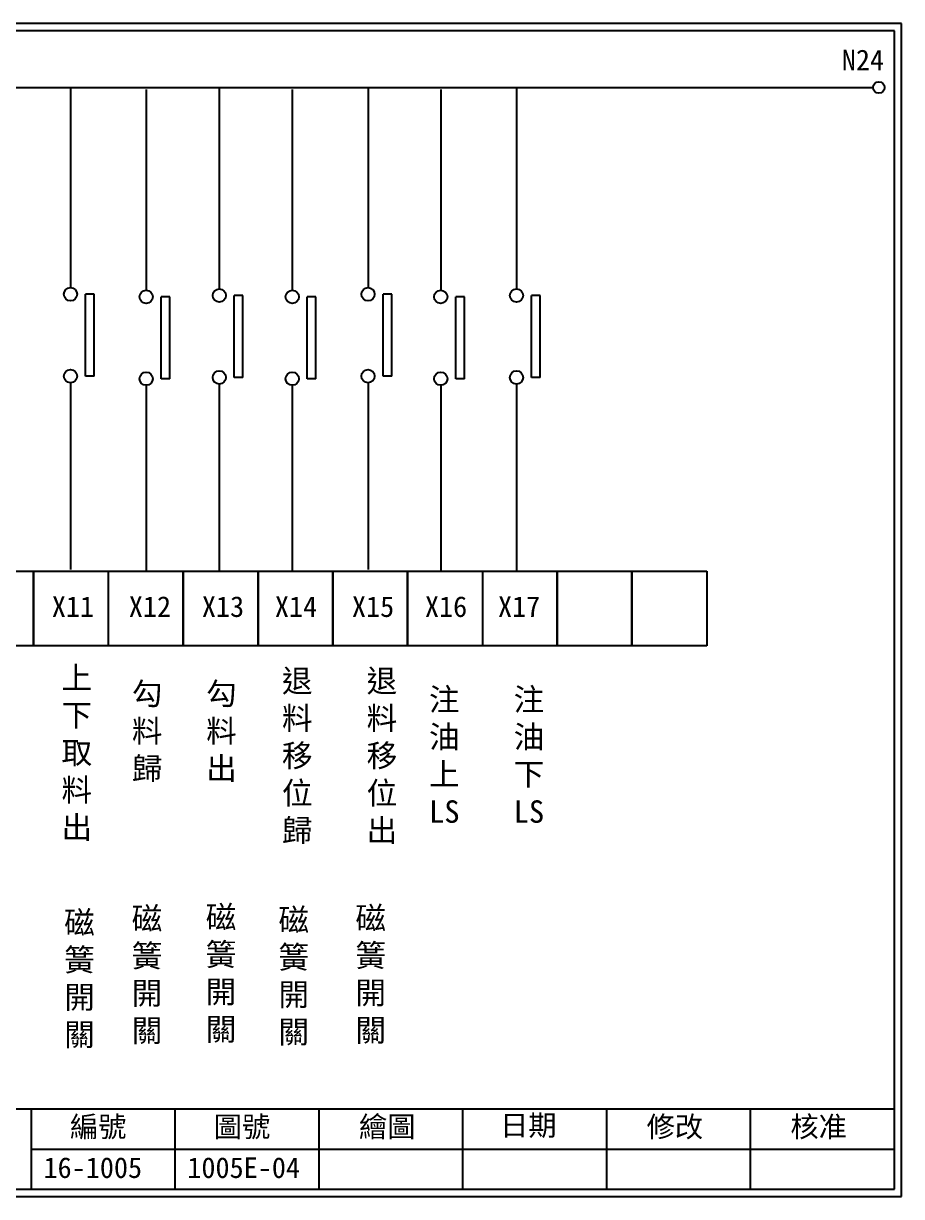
# Model space of a CAD drawing. Extents: x 275 to 562, y 265 to 469.
# Drawn here: x 409.3 to 561.9, y 264.9 to 468.9 of the extents above; entities that cross this region are included whole.
import ezdxf

# ---------------------------------------------------------------- set-up
doc = ezdxf.new("R2010")
doc.units = 0
doc.layers.get('0').update_dxf_attribs({"linetype": 'CONTINUOUS'})
doc.layers.add('圖框層', color=7, linetype='CONTINUOUS')
doc.layers.add('標尺寸層', color=3, linetype='CONTINUOUS')
doc.styles.add('CNS', font='romanc.shx', dxfattribs={"bigfont": 'chineset.shx'})
doc.styles.add('STSL', font='kaiu.ttf')

msp = doc.modelspace()

# ---------------------------------------------------------------- linework, layer by layer
for p, q in [((421.57, 421.83), (420.07, 421.83)), ((434.71, 421.38), (433.21, 421.38)), ((447.43, 421.61), (445.92, 421.61)), ((460.11, 421.38), (458.61, 421.38)), ((473.28, 421.83), (471.78, 421.83)), ((485.92, 421.38), (484.42, 421.38)), ((499.09, 421.61), (497.59, 421.61)), ((421.57, 407.6), (420.07, 407.6)), ((434.71, 407.15), (433.21, 407.15)), ((447.43, 407.37), (445.92, 407.37)), ((460.11, 407.15), (458.61, 407.15)), ((473.28, 407.6), (471.78, 407.6)), ((485.92, 407.15), (484.42, 407.15)), ((499.09, 407.37), (497.59, 407.37))]:
    msp.add_line(p, q)
msp.add_circle((557.96, 457.77), 1)
at = {"layer": '圖框層', "color": 7}
for p, q in [((561.9, 468.91), (274.9, 468.91)), ((560.65, 467.66), (276.15, 467.66)), ((560.65, 266.2), (560.65, 467.66)), ((561.9, 264.95), (561.9, 468.91)), ((276.15, 280.2), (560.65, 280.2)), ((410.65, 266.2), (410.65, 280.2)), ((435.65, 266.2), (435.65, 280.2)), ((460.65, 266.2), (460.65, 280.2)), ((485.65, 266.2), (485.65, 280.2)), ((510.65, 266.2), (510.65, 280.2)), ((535.65, 266.2), (535.65, 280.2)), ((410.65, 273.2), (560.65, 273.2)), ((276.15, 266.2), (560.65, 266.2)), ((274.9, 264.95), (561.9, 264.95))]:
    msp.add_line(p, q, dxfattribs=at)
at = {"layer": '標尺寸層', "color": 7}
for p, q in [((279.36, 457.77), (556.96, 457.77)), ((417.46, 457.91), (417.46, 422.98)), ((430.6, 457.46), (430.6, 422.53)), ((443.32, 457.68), (443.32, 422.76)), ((456, 457.46), (456, 422.53)), ((469.17, 457.91), (469.17, 422.98)), ((481.81, 457.46), (481.81, 422.53)), ((494.98, 457.68), (494.98, 422.76)), ((420.07, 407.6), (420.07, 421.83)), ((421.57, 407.6), (421.57, 421.83)), ((433.21, 407.15), (433.21, 421.38)), ((434.71, 407.15), (434.71, 421.38)), ((445.92, 407.37), (445.92, 421.61)), ((447.43, 407.37), (447.43, 421.61)), ((458.61, 407.15), (458.61, 421.38)), ((460.11, 407.15), (460.11, 421.38)), ((471.78, 407.6), (471.78, 421.83)), ((473.28, 407.6), (473.28, 421.83)), ((484.42, 407.15), (484.42, 421.38)), ((485.92, 407.15), (485.92, 421.38)), ((497.59, 407.37), (497.59, 421.61)), ((499.09, 407.37), (499.09, 421.61)), ((417.46, 406.46), (417.46, 373.95)), ((417.46, 406.45), (417.46, 373.95)), ((430.6, 406.01), (430.6, 373.5)), ((430.6, 406), (430.6, 373.5)), ((443.32, 406.23), (443.32, 373.73)), ((443.32, 406.22), (443.32, 373.73)), ((456, 406.01), (456, 373.5)), ((456, 406), (456, 373.5)), ((469.17, 406.46), (469.17, 373.95)), ((469.17, 406.45), (469.17, 373.95)), ((481.81, 406.01), (481.81, 373.5)), ((481.81, 406), (481.81, 373.5)), ((494.98, 406.23), (494.98, 373.73)), ((494.98, 406.22), (494.98, 373.73)), ((411.05, 373.68), (411.05, 360.68)), ((411.05, 360.68), (411.05, 373.68)), ((411.05, 373.68), (411.05, 360.68)), ((411.05, 360.68), (411.05, 373.68)), ((424.05, 360.68), (424.05, 373.68)), ((424.05, 360.68), (424.05, 373.68)), ((437.05, 373.68), (437.05, 360.68)), ((437.05, 360.68), (437.05, 373.68)), ((450.05, 373.68), (450.05, 360.68)), ((450.05, 373.68), (450.05, 360.68)), ((450.05, 360.68), (450.05, 373.68)), ((463.05, 373.68), (463.05, 360.68)), ((463.05, 373.68), (463.05, 360.68)), ((463.05, 360.68), (463.05, 373.68)), ((476.05, 373.68), (476.05, 360.68)), ((476.05, 373.68), (476.05, 360.68)), ((476.05, 360.68), (476.05, 373.68)), ((489.05, 373.68), (489.05, 360.68)), ((502.05, 373.68), (502.05, 360.68)), ((502.05, 373.68), (502.05, 360.68)), ((502.05, 360.68), (502.05, 373.68)), ((515.05, 373.68), (515.05, 360.68)), ((515.05, 373.68), (515.05, 360.68)), ((515.05, 360.68), (515.05, 373.68)), ((528.05, 373.68), (528.05, 360.68)), ((411.05, 360.68), (398.05, 360.68)), ((424.05, 360.68), (411.05, 360.68)), ((437.05, 360.68), (424.05, 360.68)), ((450.05, 360.68), (437.05, 360.68)), ((463.05, 360.68), (450.05, 360.68)), ((476.05, 360.68), (463.05, 360.68)), ((489.05, 360.68), (476.05, 360.68)), ((502.05, 360.68), (489.05, 360.68)), ((515.05, 360.68), (502.05, 360.68)), ((528.05, 360.68), (515.05, 360.68))]:
    msp.add_line(p, q, dxfattribs=at)
at = {"layer": '標尺寸層', "color": 0}
msp.add_line((294.05, 373.68), (528.05, 373.68), dxfattribs=at)
at = {"layer": '標尺寸層', "color": 7}
for centre in [(417.46, 421.83), (430.6, 421.38), (443.32, 421.61), (456, 421.38), (469.17, 421.83), (481.81, 421.38), (494.98, 421.61), (417.46, 407.6), (430.6, 407.15), (443.32, 407.37), (456, 407.15), (469.17, 407.6), (481.81, 407.15), (494.98, 407.37)]:
    msp.add_circle(centre, 1.15, dxfattribs=at)

# ---------------------------------------------------------------- texts
at = {"layer": '圖框層', "color": 4, "style": 'STSL'}
for s, p in [('N24', (551.52, 460.77)), ('X11', (414.21, 365.72)), ('X12', (427.59, 365.72)), ('X13', (440.29, 365.72)), ('X14', (452.98, 365.72)), ('X15', (466.37, 365.72)), ('X16', (479.06, 365.72)), ('X17', (491.76, 365.72)), ('繪圖', (467.59, 275.29)), ('日期', (492.12, 275.53)), ('編號', (417.36, 275.28)), ('圖號', (442.36, 275.28)), ('修改', (517.59, 275.29)), ('核准', (542.59, 275.29)), ('16-1005', (412.76, 268.17)), ('1005E-04', (437.76, 268.17))]:
    msp.add_text(s, height=3.6, dxfattribs=at).set_placement(p)
at = {"layer": '標尺寸層', "color": 7, "char_height": 3.9, "width": 4.9608, "attachment_point": 5, "style": 'CNS'}
for s, insert in [('{\\fDFKai-SB|b0|i0|c136|p65;上下取料出}', (418.55, 341.93)), ('{\\fDFKai-SB|b0|i0|c136|p65;退料移位歸}', (456.87, 341.4)), ('{\\fDFKai-SB|b0|i0|c136|p65;退料移位出}', (471.59, 341.4)), ('{\\fDFKai-SB|b0|i0|c136|p65;勾料歸}', (430.78, 345.66)), ('{\\fDFKai-SB|b0|i0|c136|p65;勾料\\P出}', (443.69, 345.66)), ('{\\fDFKai-SB|b0|i0|c136|p65;注油上\\PLS}', (482.43, 341.6)), ('{\\fDFKai-SB|b0|i0|c136|p65;注油下\\PLS}', (497.14, 341.6)), ('{\\fDFKai-SB|b0|i0|c136|p65;磁簧開關}', (419.02, 302.64)), ('{\\fDFKai-SB|b0|i0|c136|p65;磁簧開關}', (430.75, 303.34)), ('{\\fDFKai-SB|b0|i0|c136|p65;磁簧開關}', (443.62, 303.58)), ('{\\fDFKai-SB|b0|i0|c136|p65;磁簧開關}', (456.26, 303.11)), ('{\\fDFKai-SB|b0|i0|c136|p65;磁簧開關}', (469.64, 303.41))]:
    msp.add_mtext(s, dxfattribs=dict(at, insert=insert))

doc.saveas('drawing.dxf')
